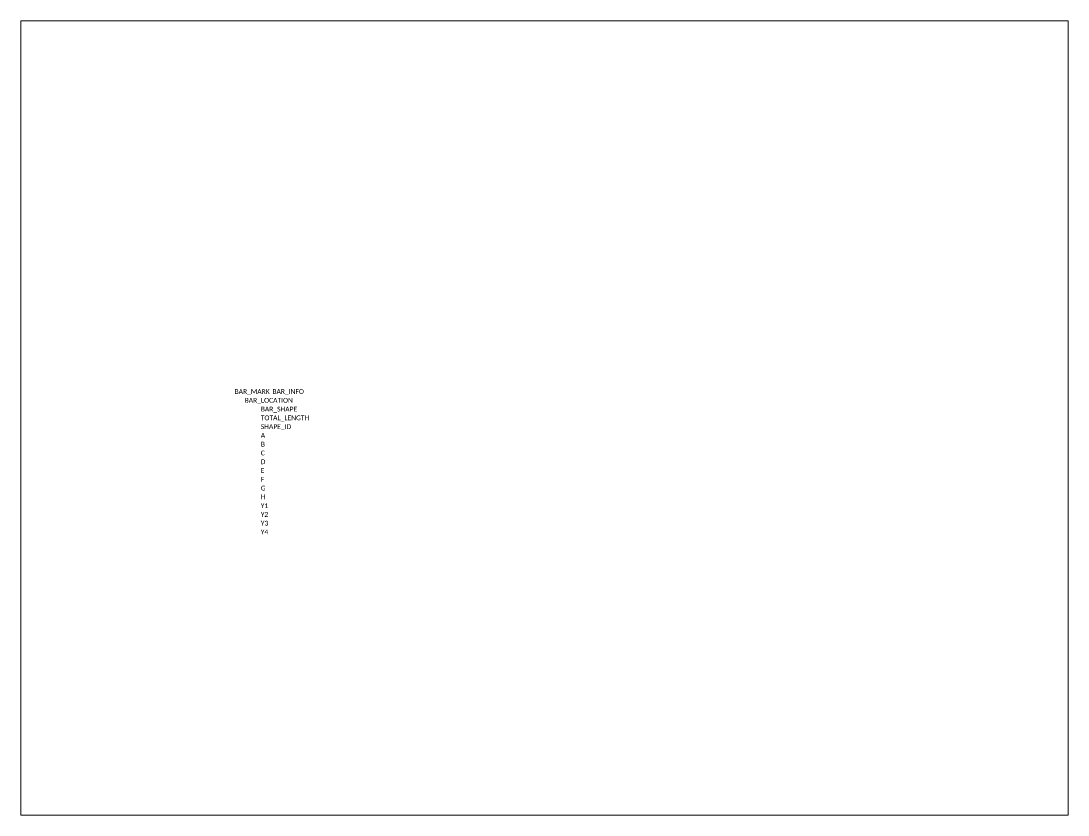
# Paper-space layout 'Layout1' of a CAD drawing. Header units: millimetres. Extents: x 26 to 231, y 20 to 176.
# The model-space entities are those that its viewports show. They can reach past a viewport. Long polylines and large blocks are cut down to what shows.
import ezdxf
from ezdxf.enums import TextEntityAlignment as Align

# ---------------------------------------------------------------- set-up
doc = ezdxf.new("R2010")
doc.units = ezdxf.units.MM
doc.header["$LTSCALE"] = 80
doc.layers.add('S-RBAR-TEXT', color=3, linetype='Continuous', lineweight=9)
doc.layers.add('S-REBAR-MARK', color=124, linetype='Continuous', lineweight=9)
doc.styles.add('CALIBRI', font='calibri.ttf')

msp = doc.modelspace()

# ---------------------------------------------------------------- texts
at = {"style": 'CALIBRI', "flags": 1}
for tag, p in [('BAR_SHAPE', (-9951.665, -7738.988)), ('TOTAL_LENGTH', (-9951.665, -7938.988)), ('SHAPE_ID', (-9951.665, -8138.988)), ('A', (-9951.665, -8338.988)), ('B', (-9951.665, -8538.988)), ('C', (-9951.665, -8738.988)), ('D', (-9951.665, -8938.988)), ('F', (-9951.665, -9338.988)), ('E', (-9951.665, -9138.988)), ('G', (-9951.665, -9538.988)), ('H', (-9951.665, -9738.988)), ('Y1', (-9951.665, -9938.988)), ('Y2', (-9951.665, -10138.988)), ('Y3', (-9951.665, -10338.988)), ('Y4', (-9951.665, -10538.988))]:
    msp.add_attdef(tag, text='', height=110, dxfattribs=at).set_placement(p, align=Align.MIDDLE_LEFT)
at = {"layer": 'S-RBAR-TEXT', "style": 'CALIBRI'}
for tag, p in [('BAR_INFO', (-9328.557, -7338.988)), ('BAR_LOCATION', (-9770.338, -7538.988))]:
    msp.add_attdef(tag, text='', height=110, dxfattribs=at).set_placement(p, align=Align.MIDDLE_CENTER)
at = {"layer": 'S-REBAR-MARK', "style": 'CALIBRI'}
msp.add_attdef('BAR_MARK', text='', height=110, dxfattribs=at).set_placement((-10149.806, -7338.988), align=Align.MIDDLE_CENTER)

psp = doc.layouts.get("Layout1")

# ---------------------------------------------------------------- viewports
at = {"layer": '0'}
psp.add_viewport(center=(128.5, 97.5), size=(205.6, 156), view_center_point=(-3491.463, -7942.177), view_height=18091.79589, dxfattribs=at)

doc.saveas('drawing.dxf')
